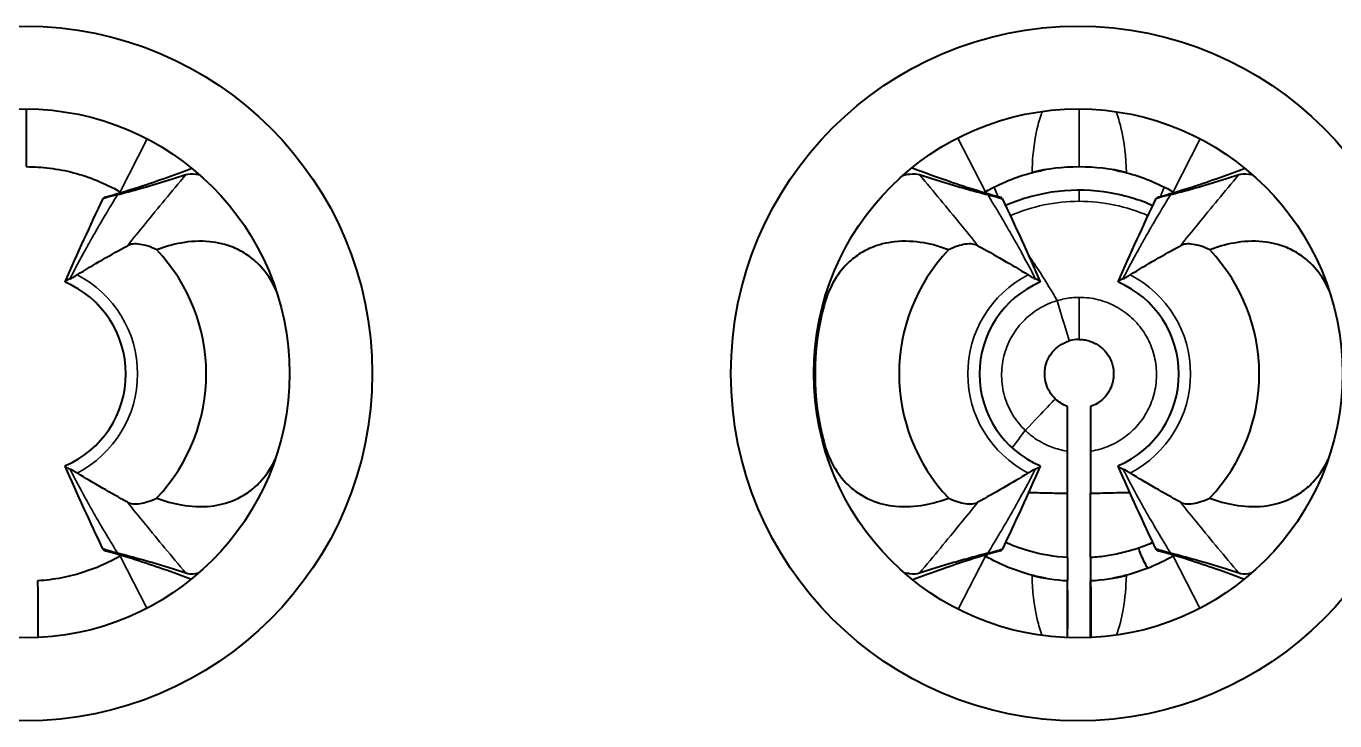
# Model space of a CAD drawing. Header units: millimetres. Extents: x 0 to 1682, y 0 to 1188.
# Drawn here: x 1333.219 to 1336.065, y 450.74 to 452.25 of the extents above; entities that cross this region are included whole.
import ezdxf

# ---------------------------------------------------------------- set-up
doc = ezdxf.new("R2010")
doc.units = ezdxf.units.MM
doc.header["$LTSCALE"] = 2
doc.layers.add('가시적인 것(ISO)', color=3, linetype='Continuous', lineweight=40)
doc.layers.add('가시적인 좁은 것(ISO)', color=3, linetype='Continuous', lineweight=35)

msp = doc.modelspace()

# ---------------------------------------------------------------- linework, layer by layer
at = {"layer": '가시적인 것(ISO)'}
for p, q in [((1333.219, 452.07), (1333.219, 451.9447)), ((1335.484, 451.0949), (1335.484, 451.2348)), ((1335.534, 451.0949), (1335.534, 451.2349)), ((1335.484, 451.0949), (1335.484, 451.0448)), ((1335.484, 450.9205), (1335.484, 451.0448)), ((1335.534, 450.9207), (1335.534, 451.0448))]:
    msp.add_line(p, q, dxfattribs=at)
for centre, radius in [((1333.2167, 451.4951), 0.755), ((1335.5067, 451.4951), 0.755), ((1333.2167, 451.4951), 0.575), ((1335.5067, 451.4951), 0.575)]:
    msp.add_circle(centre, radius, dxfattribs=at)
for centre, radius, start, end in [((1335.509, 451.4941), 0.45, 90, 103.1782), ((1335.509, 451.4941), 0.45, 76.8218, 90), ((1333.219, 451.4941), 0.3916, 316.4807, 43.5197), ((1335.509, 451.4941), 0.3916, 136.4808, 223.5197), ((1335.509, 451.4941), 0.3916, 316.4807, 43.5197), ((1333.219, 451.4941), 0.2168, 293.2154, 66.7839), ((1335.509, 451.4941), 0.2168, 113.2155, 246.7835), ((1335.509, 451.4941), 0.2168, 293.2154, 66.7839), ((1335.509, 451.4941), 0.5744, 164.9931, 195.0072), ((1335.509, 451.4941), 0.45, 256.8218, 266.8153), ((1335.509, 451.4941), 0.45, 273.1847, 283.1782)]:
    msp.add_arc(centre, radius, start, end, dxfattribs=at)
for centre, major_axis, ratio, start_param, end_param in [((1333.8641, 451.5469), (-0.4849, 0.3125), 0.282237, 6.024108, 6.03711), ((1334.8859, 451.5634), (-0.463, -0.2959), 0.288482, 3.394769, 3.408062), ((1336.1541, 451.5469), (-0.4849, 0.3125), 0.282242, 6.024103, 6.037105), ((1333.8627, 451.6594), (-0.4763, 0.2155), 0.09072, 6.171688, 6.225172), ((1334.8653, 451.6593), (-0.4764, -0.2156), 0.090673, 3.19962, 3.25302), ((1336.1527, 451.6594), (-0.4763, 0.2155), 0.09072, 6.171688, 6.225172), ((1335.5091, 451.4922), (0.0022, -0.0768), 0.987445, 3.113519, 3.4016), ((1333.8628, 451.329), (-0.4764, -0.2156), 0.090678, 0.058025, 0.111435), ((1333.8392, 451.4226), (-0.46, -0.2936), 0.289373, 0.254198, 0.26754), ((1334.8641, 451.4412), (-0.4848, 0.3124), 0.282263, 2.882486, 2.895487), ((1334.8654, 451.3289), (-0.4763, 0.2155), 0.090718, 3.030103, 3.083581), ((1336.1528, 451.329), (-0.4764, -0.2156), 0.090678, 0.058025, 0.111435), ((1336.1292, 451.4226), (-0.46, -0.2936), 0.289368, 0.254192, 0.267534)]:
    msp.add_ellipse(centre, major_axis=major_axis, ratio=ratio, start_param=start_param, end_param=end_param, dxfattribs=at)
for points, knots in [([(1333.219, 451.9447), (1333.2362, 451.9447), (1333.2535, 451.9436), (1333.2707, 451.9414), (1333.2879, 451.9392), (1333.3051, 451.9359), (1333.3222, 451.9315), (1333.3393, 451.927), (1333.3563, 451.9214), (1333.3732, 451.9145), (1333.39, 451.9076), (1333.4068, 451.8995), (1333.4231, 451.8901)], [0, 0, 0, 0, 0.25, 0.25, 0.25, 0.5, 0.5, 0.5, 0.75, 0.75, 0.75, 1, 1, 1, 1]), ([(1333.5802, 451.9406), (1333.5594, 451.9328), (1333.538, 451.925), (1333.497, 451.9107), (1333.4765, 451.9038), (1333.4367, 451.891), (1333.4151, 451.8845), (1333.3915, 451.8783)], [0.0660033, 0.0660033, 0.0660033, 0.0660033, 0.135923, 0.135923, 0.2001231, 0.2001231, 0.2605456, 0.2605456, 0.2605456, 0.2605456]), ([(1335.3366, 451.8783), (1335.3129, 451.8845), (1335.2913, 451.891), (1335.2515, 451.9038), (1335.2311, 451.9107), (1335.189, 451.9254), (1335.1665, 451.9336), (1335.1447, 451.9418)], [0.000001, 0.000001, 0.000001, 0.000001, 0.0588699, 0.0588699, 0.1213777, 0.1213777, 0.192838, 0.192838, 0.192838, 0.192838]), ([(1335.8702, 451.9406), (1335.8494, 451.9328), (1335.828, 451.925), (1335.787, 451.9107), (1335.7665, 451.9038), (1335.7267, 451.891), (1335.7051, 451.8845), (1335.6815, 451.8783)], [0.0660033, 0.0660033, 0.0660033, 0.0660033, 0.135923, 0.135923, 0.2001231, 0.2001231, 0.2605456, 0.2605456, 0.2605456, 0.2605456]), ([(1333.418, 451.884), (1333.4309, 451.8872), (1333.4436, 451.8906), (1333.4679, 451.8973), (1333.4802, 451.9008), (1333.5176, 451.9118), (1333.5427, 451.9196), (1333.5663, 451.9273)], [0.000001, 0.000001, 0.000001, 0.000001, 0.01087287, 0.01087287, 0.02267328, 0.02267328, 0.04807128, 0.04807128, 0.04807128, 0.04807128]), ([(1333.5663, 451.9273), (1333.5721, 451.9291), (1333.5793, 451.9296), (1333.5904, 451.9283), (1333.5931, 451.9279), (1333.596, 451.9273)], [-0.048121605, -0.048121605, -0.048121605, -0.048121605, -0.04200366, -0.04200366, -0.040148084, -0.040148084, -0.040148084, -0.040148084]), ([(1335.1258, 451.9258), (1335.131, 451.9272), (1335.1359, 451.9281), (1335.1489, 451.9296), (1335.1561, 451.9291), (1335.1618, 451.9273)], [-0.009302568, -0.009302568, -0.009302568, -0.009302568, -0.006071666, -0.006071666, -0.000001, -0.000001, -0.000001, -0.000001]), ([(1335.1618, 451.9273), (1335.1853, 451.9197), (1335.2104, 451.9118), (1335.2477, 451.9008), (1335.2601, 451.8973), (1335.2844, 451.8906), (1335.2972, 451.8872), (1335.3101, 451.884)], [0.000001, 0.000001, 0.000001, 0.000001, 0.02510025, 0.02510025, 0.03680794, 0.03680794, 0.04760817, 0.04760817, 0.04760817, 0.04760817]), ([(1335.305, 451.8901), (1335.3213, 451.8995), (1335.3381, 451.9076), (1335.3549, 451.9145), (1335.3718, 451.9214), (1335.3888, 451.927), (1335.4059, 451.9315), (1335.416, 451.9341), (1335.4261, 451.9363), (1335.4362, 451.9382)], [0, 0, 0, 0, 0.25, 0.25, 0.25, 0.5, 0.5, 0.5, 0.6474893, 0.6474893, 0.6474893, 0.6474893]), ([(1335.5819, 451.9382), (1335.592, 451.9363), (1335.6021, 451.9341), (1335.6122, 451.9315), (1335.6293, 451.927), (1335.6463, 451.9214), (1335.6632, 451.9145), (1335.68, 451.9076), (1335.6968, 451.8995), (1335.7131, 451.8901)], [0.3524805, 0.3524805, 0.3524805, 0.3524805, 0.5, 0.5, 0.5, 0.75, 0.75, 0.75, 1, 1, 1, 1]), ([(1335.708, 451.884), (1335.7209, 451.8872), (1335.7336, 451.8906), (1335.7579, 451.8973), (1335.7702, 451.9008), (1335.8076, 451.9118), (1335.8327, 451.9196), (1335.8563, 451.9273)], [0.000001, 0.000001, 0.000001, 0.000001, 0.01087287, 0.01087287, 0.02267328, 0.02267328, 0.04807128, 0.04807128, 0.04807128, 0.04807128]), ([(1335.8563, 451.9273), (1335.8621, 451.9291), (1335.8693, 451.9296), (1335.8804, 451.9283), (1335.8831, 451.9279), (1335.886, 451.9273)], [-0.048121605, -0.048121605, -0.048121605, -0.048121605, -0.04200366, -0.04200366, -0.040148084, -0.040148084, -0.040148084, -0.040148084]), ([(1333.4153, 451.8833), (1333.3949, 451.8777), (1333.3855, 451.8744), (1333.3872, 451.8762), (1333.3876, 451.8765), (1333.3883, 451.877)], [-0.02032758, -0.02032758, -0.02032758, -0.02032758, -0.00261133, -0.00261133, -0.000001, -0.000001, -0.000001, -0.000001]), ([(1335.3128, 451.8833), (1335.3332, 451.8777), (1335.3426, 451.8743), (1335.3409, 451.8762), (1335.3405, 451.8765), (1335.3398, 451.877)], [0.000001, 0.000001, 0.000001, 0.000001, 0.01769583, 0.01769583, 0.02027831, 0.02027831, 0.02027831, 0.02027831]), ([(1335.3486, 451.8605), (1335.3783, 451.8735), (1335.4116, 451.8839), (1335.4865, 451.8953), (1335.5247, 451.8956), (1335.6065, 451.8846), (1335.6427, 451.8723), (1335.6695, 451.8605)], [0.00074803, 0.00074803, 0.00074803, 0.00074803, 0.01038667, 0.01038667, 0.01998416, 0.01998416, 0.03136891, 0.03136891, 0.03136891, 0.03136891]), ([(1335.7053, 451.8833), (1335.6849, 451.8777), (1335.6755, 451.8744), (1335.6772, 451.8762), (1335.6776, 451.8765), (1335.6783, 451.877)], [-0.02032758, -0.02032758, -0.02032758, -0.02032758, -0.00261133, -0.00261133, -0.000001, -0.000001, -0.000001, -0.000001]), ([(1333.3301, 451.7094), (1333.3478, 451.7207), (1333.3656, 451.731), (1333.403, 451.7527), (1333.4211, 451.763), (1333.4391, 451.7728)], [0.000001, 0.000001, 0.000001, 0.000001, 0.02202225, 0.02202225, 0.04195247, 0.04195247, 0.04195247, 0.04195247]), ([(1333.503, 451.7638), (1333.4898, 451.7704), (1333.4776, 451.7742), (1333.4553, 451.7776), (1333.4457, 451.7765), (1333.4391, 451.7728)], [0.000001, 0.000001, 0.000001, 0.000001, 0.00737627, 0.00737627, 0.01570949, 0.01570949, 0.01570949, 0.01570949]), ([(1333.7633, 451.6737), (1333.7612, 451.6786), (1333.7589, 451.6835), (1333.7484, 451.7038), (1333.7384, 451.718), (1333.7186, 451.7386), (1333.71, 451.746), (1333.6911, 451.7589), (1333.6811, 451.7643), (1333.6537, 451.7757), (1333.6362, 451.7798), (1333.5973, 451.7837), (1333.5759, 451.7824), (1333.5374, 451.7754), (1333.5199, 451.7703), (1333.503, 451.7638)], [0.00327184, 0.00327184, 0.00327184, 0.00327184, 0.00488809, 0.00488809, 0.01015041, 0.01015041, 0.01364946, 0.01364946, 0.01725329, 0.01725329, 0.02305912, 0.02305912, 0.03007931, 0.03007931, 0.03622793, 0.03622793, 0.03622793, 0.03622793]), ([(1335.2251, 451.7638), (1335.208, 451.7704), (1335.1901, 451.7756), (1335.1508, 451.7825), (1335.1291, 451.7837), (1335.0901, 451.7794), (1335.073, 451.7752), (1335.0461, 451.7638), (1335.0361, 451.7584), (1335.0173, 451.7453), (1335.0086, 451.7379), (1334.9886, 451.7166), (1334.9786, 451.702), (1334.9636, 451.6722), (1334.9582, 451.6577), (1334.9542, 451.6428)], [0.000001, 0.000001, 0.000001, 0.000001, 0.00626223, 0.00626223, 0.01343841, 0.01343841, 0.01913464, 0.01913464, 0.02272973, 0.02272973, 0.02626393, 0.02626393, 0.03167014, 0.03167014, 0.03630667, 0.03630667, 0.03630667, 0.03630667]), ([(1335.289, 451.7728), (1335.2824, 451.7764), (1335.2729, 451.7776), (1335.2506, 451.7743), (1335.2384, 451.7704), (1335.2251, 451.7638)], [0.000001, 0.000001, 0.000001, 0.000001, 0.00832328, 0.00832328, 0.01574209, 0.01574209, 0.01574209, 0.01574209]), ([(1335.289, 451.7728), (1335.3069, 451.763), (1335.325, 451.7527), (1335.3626, 451.7309), (1335.3802, 451.7208), (1335.398, 451.7094)], [0.000001, 0.000001, 0.000001, 0.000001, 0.02267265, 0.02267265, 0.04797339, 0.04797339, 0.04797339, 0.04797339]), ([(1335.6201, 451.7094), (1335.6378, 451.7207), (1335.6556, 451.731), (1335.693, 451.7527), (1335.7111, 451.763), (1335.7291, 451.7728)], [0.000001, 0.000001, 0.000001, 0.000001, 0.02202225, 0.02202225, 0.04195247, 0.04195247, 0.04195247, 0.04195247]), ([(1335.793, 451.7638), (1335.7798, 451.7704), (1335.7676, 451.7742), (1335.7453, 451.7776), (1335.7357, 451.7765), (1335.7291, 451.7728)], [0.000001, 0.000001, 0.000001, 0.000001, 0.00737627, 0.00737627, 0.01570949, 0.01570949, 0.01570949, 0.01570949]), ([(1336.0533, 451.6737), (1336.0512, 451.6786), (1336.0489, 451.6835), (1336.0384, 451.7038), (1336.0284, 451.718), (1336.0086, 451.7386), (1336, 451.746), (1335.9811, 451.7589), (1335.9711, 451.7643), (1335.9437, 451.7757), (1335.9262, 451.7798), (1335.8873, 451.7837), (1335.8659, 451.7824), (1335.8274, 451.7754), (1335.8099, 451.7703), (1335.793, 451.7638)], [0.00327184, 0.00327184, 0.00327184, 0.00327184, 0.00488809, 0.00488809, 0.01015041, 0.01015041, 0.01364946, 0.01364946, 0.01725329, 0.01725329, 0.02305912, 0.02305912, 0.03007931, 0.03007931, 0.03622793, 0.03622793, 0.03622793, 0.03622793]), ([(1333.3141, 451.7007), (1333.3099, 451.699), (1333.307, 451.6975), (1333.3054, 451.6962), (1333.3037, 451.695), (1333.3033, 451.6941), (1333.3042, 451.6935)], [0, 0, 0, 0, 0.5, 0.5, 0.5, 1, 1, 1, 1]), ([(1333.3141, 451.7007), (1333.3165, 451.7017), (1333.3191, 451.703), (1333.3244, 451.7059), (1333.3272, 451.7075), (1333.3301, 451.7094)], [-0.007254423, -0.007254423, -0.007254423, -0.007254423, -0.003622775, -0.003622775, -0.000001, -0.000001, -0.000001, -0.000001]), ([(1335.398, 451.7094), (1335.4009, 451.7075), (1335.4037, 451.7059), (1335.409, 451.703), (1335.4116, 451.7017), (1335.414, 451.7007)], [-0.007255096, -0.007255096, -0.007255096, -0.007255096, -0.003632959, -0.003632959, -0.000001, -0.000001, -0.000001, -0.000001]), ([(1335.4239, 451.6935), (1335.4248, 451.6941), (1335.4244, 451.695), (1335.4227, 451.6962), (1335.4211, 451.6975), (1335.4182, 451.699), (1335.414, 451.7007)], [0, 0, 0, 0, 0.5, 0.5, 0.5, 1, 1, 1, 1]), ([(1335.6041, 451.7007), (1335.5999, 451.699), (1335.597, 451.6975), (1335.5954, 451.6962), (1335.5937, 451.695), (1335.5933, 451.6941), (1335.5942, 451.6935)], [0, 0, 0, 0, 0.5, 0.5, 0.5, 1, 1, 1, 1]), ([(1335.6041, 451.7007), (1335.6065, 451.7017), (1335.6091, 451.703), (1335.6144, 451.7059), (1335.6172, 451.7075), (1335.6201, 451.7094)], [-0.007254423, -0.007254423, -0.007254423, -0.007254423, -0.003622775, -0.003622775, -0.000001, -0.000001, -0.000001, -0.000001]), ([(1335.4571, 451.44), (1335.4524, 451.4445), (1335.4483, 451.4496), (1335.445, 451.4552), (1335.4416, 451.4607), (1335.4389, 451.4668), (1335.4371, 451.473), (1335.4352, 451.4793), (1335.4342, 451.4857), (1335.4341, 451.4922), (1335.4339, 451.4987), (1335.4346, 451.5052), (1335.4361, 451.5116), (1335.4376, 451.5179), (1335.44, 451.524), (1335.443, 451.5297), (1335.4461, 451.5354), (1335.45, 451.5408), (1335.4544, 451.5455), (1335.4589, 451.5503), (1335.4641, 451.5545), (1335.4696, 451.5579), (1335.4752, 451.5614), (1335.4812, 451.5641), (1335.4875, 451.5659)], [0, 0, 0, 0, 0.125, 0.125, 0.125, 0.25, 0.25, 0.25, 0.375, 0.375, 0.375, 0.5, 0.5, 0.5, 0.625, 0.625, 0.625, 0.75, 0.75, 0.75, 0.875, 0.875, 0.875, 0.9999979, 0.9999979, 0.9999979, 0.9999979]), ([(1335.509, 451.5691), (1335.5135, 451.5691), (1335.518, 451.5687), (1335.5224, 451.5679), (1335.5243, 451.5676), (1335.5261, 451.5672), (1335.5279, 451.5667), (1335.5318, 451.5657), (1335.5356, 451.5644), (1335.5392, 451.5628), (1335.5414, 451.5618), (1335.5436, 451.5607), (1335.5457, 451.5596), (1335.5487, 451.5579), (1335.5516, 451.556), (1335.5543, 451.5539), (1335.5567, 451.5521), (1335.5589, 451.5502), (1335.561, 451.5482), (1335.5631, 451.5462), (1335.5651, 451.544), (1335.567, 451.5417), (1335.5692, 451.5391), (1335.5712, 451.5363), (1335.573, 451.5333), (1335.5742, 451.5313), (1335.5754, 451.5292), (1335.5764, 451.527), (1335.5782, 451.5234), (1335.5797, 451.5197), (1335.5808, 451.5159), (1335.5814, 451.5141), (1335.5818, 451.5123), (1335.5823, 451.5104), (1335.5832, 451.506), (1335.5838, 451.5016), (1335.584, 451.4971), (1335.584, 451.4958), (1335.5841, 451.4944), (1335.584, 451.4931), (1335.584, 451.4881), (1335.5834, 451.4831), (1335.5823, 451.4782), (1335.5822, 451.4774), (1335.582, 451.4766), (1335.5818, 451.4758), (1335.5804, 451.4705), (1335.5785, 451.4653), (1335.576, 451.4603), (1335.5731, 451.4547), (1335.5696, 451.4493), (1335.5654, 451.4446), (1335.5616, 451.4403), (1335.5574, 451.4365), (1335.5529, 451.4332), (1335.5523, 451.4328), (1335.5517, 451.4324), (1335.5511, 451.432), (1335.5468, 451.4291), (1335.5423, 451.4267), (1335.5376, 451.4248), (1335.5364, 451.4243), (1335.5352, 451.4238), (1335.534, 451.4234)], [0, 0, 0, 0, 0.064029, 0.064029, 0.064029, 0.090909, 0.090909, 0.090909, 0.147575, 0.147575, 0.147575, 0.181818, 0.181818, 0.181818, 0.230906, 0.230906, 0.230906, 0.272727, 0.272727, 0.272727, 0.31446, 0.31446, 0.31446, 0.363636, 0.363636, 0.363636, 0.397788, 0.397788, 0.397788, 0.454545, 0.454545, 0.454545, 0.481311, 0.481311, 0.481311, 0.545455, 0.545455, 0.545455, 0.564756, 0.564756, 0.564756, 0.636364, 0.636364, 0.636364, 0.648191, 0.648191, 0.648191, 0.727273, 0.727273, 0.727273, 0.818182, 0.818182, 0.818182, 0.898575, 0.898575, 0.898575, 0.909091, 0.909091, 0.909091, 0.981969, 0.981969, 0.981969, 1, 1, 1, 1]), ([(1335.484, 451.4234), (1335.4789, 451.4252), (1335.4692, 451.4299), (1335.4609, 451.4364), (1335.4571, 451.44)], [0.0000005, 0.0000005, 0.0000005, 0.0000005, 0.5, 0.999989, 0.999989, 0.999989, 0.999989]), ([(1335.484, 451.3262), (1335.484, 451.3571), (1335.484, 451.3815), (1335.484, 451.4146), (1335.484, 451.4234), (1335.484, 451.4234)], [-0.0283629, -0.0283629, -0.0283629, -0.0283629, -0.01405808, -0.01405808, -0.000001, -0.000001, -0.000001, -0.000001]), ([(1335.534, 451.4234), (1335.534, 451.4234), (1335.534, 451.4146), (1335.534, 451.3816), (1335.534, 451.3572), (1335.534, 451.3263)], [-0.0282305, -0.0282305, -0.0282305, -0.0282305, -0.01423903, -0.01423903, -0.0000015, -0.0000015, -0.0000015, -0.0000015]), ([(1334.9542, 451.3454), (1334.9585, 451.3295), (1334.9643, 451.3141), (1334.9799, 451.2842), (1334.9898, 451.2701), (1335.0096, 451.2495), (1335.0183, 451.2421), (1335.0371, 451.2292), (1335.0472, 451.2238), (1335.0746, 451.2125), (1335.0922, 451.2084), (1335.1311, 451.2046), (1335.1524, 451.2059), (1335.1908, 451.2129), (1335.2083, 451.218), (1335.2251, 451.2244)], [0.000001, 0.000001, 0.000001, 0.000001, 0.00492376, 0.00492376, 0.01016888, 0.01016888, 0.01366516, 0.01366516, 0.01727295, 0.01727295, 0.02310028, 0.02310028, 0.0300965, 0.0300965, 0.03622826, 0.03622826, 0.03622826, 0.03622826]), ([(1333.3042, 451.2947), (1333.3033, 451.2941), (1333.3037, 451.2932), (1333.3054, 451.292), (1333.307, 451.2907), (1333.3099, 451.2892), (1333.3141, 451.2875)], [0, 0, 0, 0, 0.5, 0.5, 0.5, 1, 1, 1, 1]), ([(1333.3301, 451.2788), (1333.3272, 451.2807), (1333.3244, 451.2823), (1333.3191, 451.2852), (1333.3165, 451.2865), (1333.3141, 451.2875)], [-0.007255314, -0.007255314, -0.007255314, -0.007255314, -0.003633065, -0.003633065, -0.000001, -0.000001, -0.000001, -0.000001]), ([(1333.503, 451.2244), (1333.5201, 451.2178), (1333.538, 451.2127), (1333.5773, 451.2057), (1333.599, 451.2045), (1333.638, 451.2088), (1333.6551, 451.213), (1333.682, 451.2244), (1333.692, 451.2299), (1333.7108, 451.2429), (1333.7194, 451.2504), (1333.7395, 451.2716), (1333.7495, 451.2862), (1333.7587, 451.3044), (1333.7597, 451.3065), (1333.7607, 451.3087)], [0.000001, 0.000001, 0.000001, 0.000001, 0.00626235, 0.00626235, 0.0134386, 0.0134386, 0.01913477, 0.01913477, 0.02272976, 0.02272976, 0.0262638, 0.0262638, 0.03166957, 0.03166957, 0.03238711, 0.03238711, 0.03238711, 0.03238711]), ([(1335.414, 451.2875), (1335.4116, 451.2865), (1335.409, 451.2852), (1335.4037, 451.2823), (1335.4009, 451.2807), (1335.398, 451.2788)], [-0.007253637, -0.007253637, -0.007253637, -0.007253637, -0.003622384, -0.003622384, -0.000001, -0.000001, -0.000001, -0.000001]), ([(1335.414, 451.2875), (1335.4182, 451.2892), (1335.4211, 451.2907), (1335.4227, 451.292), (1335.4244, 451.2932), (1335.4248, 451.2941), (1335.4239, 451.2947)], [0, 0, 0, 0, 0.5, 0.5, 0.5, 1, 1, 1, 1]), ([(1335.5942, 451.2947), (1335.5933, 451.2941), (1335.5937, 451.2932), (1335.5954, 451.292), (1335.597, 451.2907), (1335.5999, 451.2892), (1335.6041, 451.2875)], [0, 0, 0, 0, 0.5, 0.5, 0.5, 1, 1, 1, 1]), ([(1335.6201, 451.2788), (1335.6172, 451.2807), (1335.6144, 451.2823), (1335.6091, 451.2852), (1335.6065, 451.2865), (1335.6041, 451.2875)], [-0.007255314, -0.007255314, -0.007255314, -0.007255314, -0.003633065, -0.003633065, -0.000001, -0.000001, -0.000001, -0.000001]), ([(1335.793, 451.2244), (1335.8101, 451.2178), (1335.828, 451.2127), (1335.8673, 451.2057), (1335.889, 451.2045), (1335.928, 451.2088), (1335.9451, 451.213), (1335.972, 451.2244), (1335.982, 451.2299), (1336.0008, 451.2429), (1336.0094, 451.2504), (1336.0295, 451.2716), (1336.0395, 451.2862), (1336.0487, 451.3044), (1336.0497, 451.3065), (1336.0507, 451.3087)], [0.000001, 0.000001, 0.000001, 0.000001, 0.00626235, 0.00626235, 0.0134386, 0.0134386, 0.01913477, 0.01913477, 0.02272976, 0.02272976, 0.0262638, 0.0262638, 0.03166957, 0.03166957, 0.03238711, 0.03238711, 0.03238711, 0.03238711]), ([(1333.4391, 451.2154), (1333.4212, 451.2252), (1333.4031, 451.2355), (1333.3655, 451.2573), (1333.3479, 451.2675), (1333.3301, 451.2788)], [0.000001, 0.000001, 0.000001, 0.000001, 0.02266577, 0.02266577, 0.04797204, 0.04797204, 0.04797204, 0.04797204]), ([(1335.398, 451.2788), (1335.3803, 451.2675), (1335.3625, 451.2573), (1335.3251, 451.2355), (1335.307, 451.2252), (1335.289, 451.2154)], [0.000001, 0.000001, 0.000001, 0.000001, 0.02202179, 0.02202179, 0.04195434, 0.04195434, 0.04195434, 0.04195434]), ([(1335.7291, 451.2154), (1335.7112, 451.2252), (1335.6931, 451.2355), (1335.6555, 451.2573), (1335.6379, 451.2675), (1335.6201, 451.2788)], [0.000001, 0.000001, 0.000001, 0.000001, 0.02266577, 0.02266577, 0.04797204, 0.04797204, 0.04797204, 0.04797204]), ([(1335.3987, 451.2361), (1335.4116, 451.2363), (1335.425, 451.236), (1335.4536, 451.2353), (1335.4687, 451.2349), (1335.484, 451.2348)], [0.017214595, 0.017214595, 0.017214595, 0.017214595, 0.021507398, 0.021507398, 0.026103666, 0.026103666, 0.026103666, 0.026103666]), ([(1335.534, 451.2349), (1335.5428, 451.235), (1335.5515, 451.2352), (1335.5707, 451.2356), (1335.5811, 451.2359), (1335.6008, 451.2363), (1335.6102, 451.2364), (1335.6193, 451.2364)], [0.000001, 0.000001, 0.000001, 0.000001, 0.002645454, 0.002645454, 0.005867942, 0.005867942, 0.008896239, 0.008896239, 0.008896239, 0.008896239]), ([(1333.4391, 451.2154), (1333.4457, 451.2118), (1333.4552, 451.2106), (1333.4775, 451.214), (1333.4897, 451.2178), (1333.503, 451.2244)], [0.000001, 0.000001, 0.000001, 0.000001, 0.00832329, 0.00832329, 0.01574211, 0.01574211, 0.01574211, 0.01574211]), ([(1335.2251, 451.2244), (1335.2383, 451.2179), (1335.2505, 451.214), (1335.2728, 451.2106), (1335.2824, 451.2118), (1335.289, 451.2154)], [0.000001, 0.000001, 0.000001, 0.000001, 0.00737626, 0.00737626, 0.01570945, 0.01570945, 0.01570945, 0.01570945]), ([(1335.7291, 451.2154), (1335.7357, 451.2118), (1335.7452, 451.2106), (1335.7675, 451.214), (1335.7797, 451.2178), (1335.793, 451.2244)], [0.000001, 0.000001, 0.000001, 0.000001, 0.00832329, 0.00832329, 0.01574211, 0.01574211, 0.01574211, 0.01574211]), ([(1335.484, 451.0949), (1335.4553, 451.0967), (1335.4268, 451.1016), (1335.3794, 451.1151), (1335.3625, 451.1216), (1335.3486, 451.1277)], [0.000001, 0.000001, 0.000001, 0.000001, 0.00863494, 0.00863494, 0.01473932, 0.01473932, 0.01473932, 0.01473932]), ([(1335.6384, 451.1156), (1335.6272, 451.1118), (1335.6043, 451.1051), (1335.5694, 451.0982), (1335.5459, 451.0956), (1335.534, 451.0949)], [0.0000018, 0.0000018, 0.0000018, 0.0000018, 0.3333334, 0.6666667, 1, 1, 1, 1]), ([(1335.658, 451.0716), (1335.655, 451.0771), (1335.6492, 451.0883), (1335.6425, 451.1031), (1335.6395, 451.1117), (1335.6384, 451.1156)], [0.0448363, 0.0448363, 0.0448363, 0.0448363, 0.3333333, 0.6666667, 0.9998988, 0.9998988, 0.9998988, 0.9998988]), ([(1333.4231, 451.0981), (1333.4068, 451.0887), (1333.39, 451.0806), (1333.3732, 451.0737), (1333.3563, 451.0668), (1333.3392, 451.0612), (1333.3222, 451.0567), (1333.3051, 451.0523), (1333.288, 451.049), (1333.2707, 451.0468), (1333.2618, 451.0456), (1333.2529, 451.0448), (1333.244, 451.0443)], [0, 0, 0, 0, 0.2844503, 0.2844503, 0.2844503, 0.5689005, 0.5689005, 0.5689005, 0.8533508, 0.8533508, 0.8533508, 0.9999997, 0.9999997, 0.9999997, 0.9999997]), ([(1333.4153, 451.1049), (1333.3949, 451.1106), (1333.3855, 451.1139), (1333.3872, 451.112), (1333.3876, 451.1117), (1333.3883, 451.1112)], [0.000001, 0.000001, 0.000001, 0.000001, 0.01769584, 0.01769584, 0.02027831, 0.02027831, 0.02027831, 0.02027831]), ([(1333.3915, 451.1099), (1333.4152, 451.1037), (1333.4368, 451.0972), (1333.4766, 451.0844), (1333.497, 451.0775), (1333.5374, 451.0634), (1333.5583, 451.0558), (1333.5786, 451.0482)], [0.000001, 0.000001, 0.000001, 0.000001, 0.0588726, 0.0588726, 0.1213808, 0.1213808, 0.1876601, 0.1876601, 0.1876601, 0.1876601]), ([(1333.5663, 451.061), (1333.5428, 451.0686), (1333.5177, 451.0764), (1333.4804, 451.0874), (1333.468, 451.0909), (1333.4437, 451.0976), (1333.4309, 451.101), (1333.418, 451.1042)], [0.000001, 0.000001, 0.000001, 0.000001, 0.02510087, 0.02510087, 0.0368086, 0.0368086, 0.04760889, 0.04760889, 0.04760889, 0.04760889]), ([(1335.1463, 451.047), (1335.1677, 451.055), (1335.1897, 451.063), (1335.2312, 451.0776), (1335.2516, 451.0845), (1335.2914, 451.0972), (1335.313, 451.1037), (1335.3366, 451.1099)], [0.06425, 0.06425, 0.06425, 0.06425, 0.1360095, 0.1360095, 0.2001654, 0.2001654, 0.2604816, 0.2604816, 0.2604816, 0.2604816]), ([(1335.3101, 451.1042), (1335.2972, 451.101), (1335.2845, 451.0976), (1335.2602, 451.0909), (1335.2479, 451.0874), (1335.2105, 451.0764), (1335.1854, 451.0686), (1335.1618, 451.061)], [0.000001, 0.000001, 0.000001, 0.000001, 0.01087239, 0.01087239, 0.02267253, 0.02267253, 0.04807062, 0.04807062, 0.04807062, 0.04807062]), ([(1335.4362, 451.05), (1335.4261, 451.0519), (1335.416, 451.0541), (1335.4059, 451.0567), (1335.3888, 451.0612), (1335.3718, 451.0668), (1335.3549, 451.0737), (1335.3381, 451.0806), (1335.3213, 451.0887), (1335.305, 451.0981)], [0.2633685, 0.2633685, 0.2633685, 0.2633685, 0.43111, 0.43111, 0.43111, 0.715555, 0.715555, 0.715555, 1, 1, 1, 1]), ([(1335.3128, 451.1049), (1335.3332, 451.1106), (1335.3426, 451.1139), (1335.3409, 451.112), (1335.3405, 451.1117), (1335.3398, 451.1112)], [-0.02032757, -0.02032757, -0.02032757, -0.02032757, -0.00261135, -0.00261135, -0.000001, -0.000001, -0.000001, -0.000001]), ([(1335.534, 451.0949), (1335.534, 451.0901), (1335.534, 451.08), (1335.534, 451.0638), (1335.534, 451.0518), (1335.534, 451.0453), (1335.534, 451.0448)], [0, 0, 0, 0, 0.125, 0.25, 0.375, 0.3853845, 0.3853845, 0.3853845, 0.3853845]), ([(1335.7131, 451.0981), (1335.6968, 451.0887), (1335.68, 451.0806), (1335.6632, 451.0737), (1335.6463, 451.0668), (1335.6292, 451.0612), (1335.6122, 451.0567), (1335.6021, 451.0541), (1335.592, 451.0519), (1335.5819, 451.05)], [0, 0, 0, 0, 0.2844503, 0.2844503, 0.2844503, 0.5689005, 0.5689005, 0.5689005, 0.7366104, 0.7366104, 0.7366104, 0.7366104]), ([(1335.7053, 451.1049), (1335.6849, 451.1106), (1335.6755, 451.1139), (1335.6772, 451.112), (1335.6776, 451.1117), (1335.6783, 451.1112)], [0.000001, 0.000001, 0.000001, 0.000001, 0.01769584, 0.01769584, 0.02027831, 0.02027831, 0.02027831, 0.02027831]), ([(1335.6815, 451.1099), (1335.7052, 451.1037), (1335.7268, 451.0972), (1335.7666, 451.0844), (1335.787, 451.0775), (1335.8274, 451.0634), (1335.8483, 451.0558), (1335.8686, 451.0482)], [0.000001, 0.000001, 0.000001, 0.000001, 0.0588726, 0.0588726, 0.1213808, 0.1213808, 0.1876601, 0.1876601, 0.1876601, 0.1876601]), ([(1335.8563, 451.061), (1335.8328, 451.0686), (1335.8077, 451.0764), (1335.7704, 451.0874), (1335.758, 451.0909), (1335.7337, 451.0976), (1335.7209, 451.101), (1335.708, 451.1042)], [0.000001, 0.000001, 0.000001, 0.000001, 0.02510087, 0.02510087, 0.0368086, 0.0368086, 0.04760889, 0.04760889, 0.04760889, 0.04760889]), ([(1333.5932, 451.0604), (1333.5913, 451.0601), (1333.5895, 451.0598), (1333.5792, 451.0586), (1333.572, 451.0591), (1333.5663, 451.061)], [-0.007340497, -0.007340497, -0.007340497, -0.007340497, -0.00607167, -0.00607167, -0.000001, -0.000001, -0.000001, -0.000001]), ([(1335.1618, 451.061), (1335.156, 451.0591), (1335.1488, 451.0586), (1335.1367, 451.06), (1335.1329, 451.0607), (1335.1289, 451.0617)], [-0.04812161, -0.04812161, -0.04812161, -0.04812161, -0.042003663, -0.042003663, -0.03943709, -0.03943709, -0.03943709, -0.03943709]), ([(1335.8832, 451.0604), (1335.8813, 451.0601), (1335.8795, 451.0598), (1335.8692, 451.0586), (1335.862, 451.0591), (1335.8563, 451.061)], [-0.007340497, -0.007340497, -0.007340497, -0.007340497, -0.00607167, -0.00607167, -0.000001, -0.000001, -0.000001, -0.000001]), ([(1333.244, 451.0442), (1333.2441, 451.0226), (1333.244, 450.9816), (1333.2441, 450.9402), (1333.2441, 450.9207)], [0.0000084, 0.0000084, 0.0000084, 0.0000084, 0.3333333, 0.6241763, 0.6241763, 0.6241763, 0.6241763]), ([(1335.484, 450.9205), (1335.484, 450.94), (1335.4841, 450.9816), (1335.484, 451.0226), (1335.484, 451.0442)], [0.374824, 0.374824, 0.374824, 0.374824, 0.6666667, 0.9999916, 0.9999916, 0.9999916, 0.9999916]), ([(1335.534, 451.0442), (1335.5341, 451.0226), (1335.534, 450.9816), (1335.5341, 450.9402), (1335.5341, 450.9207)], [0.0000084, 0.0000084, 0.0000084, 0.0000084, 0.3333333, 0.6241763, 0.6241763, 0.6241763, 0.6241763])]:
    msp.add_open_spline(points, degree=3, knots=knots, dxfattribs=at)
for points in [[(1333.4231, 451.8901), (1333.4243, 451.8894), (1333.4254, 451.8887), (1333.4265, 451.8881)], [(1335.3016, 451.8881), (1335.3027, 451.8887), (1335.3038, 451.8894), (1335.305, 451.8901)], [(1335.7131, 451.8901), (1335.7143, 451.8894), (1335.7154, 451.8887), (1335.7165, 451.8881)], [(1333.3038, 451.6946), (1333.3307, 451.7558), (1333.3583, 451.8162), (1333.3868, 451.8758)], [(1335.3413, 451.8758), (1335.3698, 451.8162), (1335.3974, 451.7558), (1335.4243, 451.6946)], [(1335.5938, 451.6946), (1335.6207, 451.7558), (1335.6483, 451.8162), (1335.6768, 451.8758)], [(1333.3042, 451.6935), (1333.3043, 451.6934), (1333.3044, 451.6934), (1333.3045, 451.6933)], [(1335.4239, 451.6935), (1335.4238, 451.6934), (1335.4237, 451.6934), (1335.4236, 451.6933)], [(1335.5942, 451.6935), (1335.5943, 451.6934), (1335.5944, 451.6934), (1335.5945, 451.6933)], [(1335.484, 451.2348), (1335.484, 451.2504), (1335.484, 451.2813), (1335.484, 451.3114), (1335.484, 451.3262)], [(1335.534, 451.3263), (1335.534, 451.312), (1335.534, 451.2824), (1335.534, 451.251), (1335.534, 451.2349)], [(1333.3868, 451.1124), (1333.3583, 451.172), (1333.3307, 451.2324), (1333.3038, 451.2936)], [(1333.3042, 451.2947), (1333.3043, 451.2948), (1333.3044, 451.2948), (1333.3045, 451.2949)], [(1335.4243, 451.2936), (1335.3974, 451.2324), (1335.3698, 451.172), (1335.3413, 451.1124)], [(1335.4239, 451.2947), (1335.4238, 451.2948), (1335.4237, 451.2948), (1335.4236, 451.2949)], [(1335.6768, 451.1124), (1335.6483, 451.172), (1335.6207, 451.2324), (1335.5938, 451.2936)], [(1335.5942, 451.2947), (1335.5943, 451.2948), (1335.5944, 451.2948), (1335.5945, 451.2949)], [(1335.6695, 451.1277), (1335.6593, 451.1232), (1335.649, 451.1192), (1335.6384, 451.1156)], [(1333.4265, 451.1001), (1333.4254, 451.0995), (1333.4243, 451.0988), (1333.4231, 451.0981)], [(1335.305, 451.0981), (1335.3038, 451.0988), (1335.3027, 451.0995), (1335.3016, 451.1001)], [(1335.7165, 451.1001), (1335.7154, 451.0995), (1335.7143, 451.0988), (1335.7131, 451.0981)], [(1335.4841, 451.0443), (1335.4841, 451.0443), (1335.4841, 451.0443), (1335.484, 451.0443)], [(1335.534, 451.0443), (1335.534, 451.0443), (1335.534, 451.0443), (1335.534, 451.0443)]]:
    msp.add_open_spline(points, degree=3, dxfattribs=at)
at = {"layer": '가시적인 좁은 것(ISO)'}
for p, q in [((1335.509, 452.07), (1335.509, 451.9441)), ((1333.4823, 452.005), (1333.4231, 451.8901)), ((1335.2448, 452.0069), (1335.305, 451.8901)), ((1335.7723, 452.005), (1335.7131, 451.8901)), ((1333.4816, 450.9847), (1333.4231, 451.0981)), ((1335.2456, 450.9828), (1335.305, 451.0981)), ((1335.7716, 450.9847), (1335.7131, 451.0981))]:
    msp.add_line(p, q, dxfattribs=at)
for centre, radius, start, end in [((1333.219, 451.4941), 0.4186, 65.8666, 66.15), ((1335.509, 451.4941), 0.4186, 113.8497, 114.1331), ((1335.509, 451.4941), 0.4186, 65.8666, 66.15), ((1333.219, 451.4941), 0.2423, 297.2867, 62.711), ((1335.509, 451.4941), 0.2423, 117.287, 242.711), ((1335.509, 451.4941), 0.2423, 297.2867, 62.711), ((1333.219, 451.4941), 0.4186, 293.8497, 294.1331), ((1335.509, 451.4941), 0.4186, 245.8667, 246.1501), ((1335.509, 451.4941), 0.4186, 293.8497, 294.1331)]:
    msp.add_arc(centre, radius, start, end, dxfattribs=at)
for centre, major_axis, ratio, start_param, end_param in [((1335.509, 451.7941), (0, 0.1), 0.001338, 6.283011, 7.002952), ((1335.4996, 451.5525), (-0.3413, -0.0551), 0.914069, 4.538757, 4.985097), ((1335.509, 451.9691), (0, -0.4), 0.000275, 0.000004, 0.68975), ((1335.3725, 451.9491), (0.115, -0.3831), 0.000777, 5.593476, 6.283185), ((1335.1802, 451.1513), (0.2769, 0.2886), 0.000377, 5.580244, 6.283185)]:
    msp.add_ellipse(centre, major_axis=major_axis, ratio=ratio, start_param=start_param, end_param=end_param, dxfattribs=at)
for points, knots in [([(1335.429, 452.0648), (1335.4283, 452.0631), (1335.4277, 452.0614), (1335.4152, 452.0261), (1335.4077, 451.9832), (1335.4065, 451.9323)], [0.01191079, 0.01191079, 0.01191079, 0.01191079, 0.01243925, 0.01243925, 0.02310643, 0.02310643, 0.02310643, 0.02310643]), ([(1335.6116, 451.9323), (1335.6108, 451.9647), (1335.6074, 451.9981), (1335.5968, 452.042), (1335.5933, 452.0535), (1335.5894, 452.0641)], [0.00006412, 0.00006412, 0.00006412, 0.00006412, 0.00979129, 0.00979129, 0.01367376, 0.01367376, 0.01367376, 0.01367376]), ([(1333.4391, 451.7728), (1333.4516, 451.7884), (1333.4647, 451.8045), (1333.4782, 451.8211), (1333.4918, 451.8377), (1333.506, 451.8548), (1333.5207, 451.8725), (1333.5353, 451.8902), (1333.5506, 451.9085), (1333.5663, 451.9273)], [0, 0, 0, 0, 0.333333, 0.333333, 0.333333, 0.666667, 0.666667, 0.666667, 1, 1, 1, 1]), ([(1335.7291, 451.7728), (1335.7416, 451.7884), (1335.7547, 451.8045), (1335.7682, 451.8211), (1335.7818, 451.8377), (1335.796, 451.8548), (1335.8107, 451.8725), (1335.8253, 451.8902), (1335.8406, 451.9085), (1335.8563, 451.9273)], [0, 0, 0, 0, 0.333333, 0.333333, 0.333333, 0.666667, 0.666667, 0.666667, 1, 1, 1, 1]), ([(1333.3141, 451.7007), (1333.3252, 451.7223), (1333.3365, 451.7435), (1333.3479, 451.7642), (1333.3525, 451.7725), (1333.3571, 451.7807), (1333.3617, 451.7888), (1333.3686, 451.8011), (1333.3756, 451.8132), (1333.3826, 451.8252), (1333.3935, 451.8438), (1333.4045, 451.8621), (1333.4156, 451.8801), (1333.4164, 451.8814), (1333.4172, 451.8827), (1333.418, 451.884)], [0, 0, 0, 0, 0.3333333, 0.3333333, 0.3333333, 0.4660323, 0.4660323, 0.4660323, 0.6666667, 0.6666667, 0.6666667, 0.9774522, 0.9774522, 0.9774522, 1, 1, 1, 1]), ([(1335.414, 451.7007), (1335.4031, 451.722), (1335.3919, 451.7429), (1335.3805, 451.7636), (1335.3776, 451.7688), (1335.3747, 451.774), (1335.3718, 451.7792), (1335.3633, 451.7945), (1335.3546, 451.8096), (1335.3458, 451.8246), (1335.3361, 451.8412), (1335.3263, 451.8576), (1335.3164, 451.8738), (1335.3143, 451.8772), (1335.3122, 451.8806), (1335.3101, 451.884)], [0, 0, 0, 0, 0.333333, 0.333333, 0.333333, 0.417641, 0.417641, 0.417641, 0.666667, 0.666667, 0.666667, 0.942116, 0.942116, 0.942116, 1, 1, 1, 1]), ([(1335.3243, 451.9005), (1335.3264, 451.8953), (1335.3294, 451.888), (1335.3321, 451.8814), (1335.333, 451.8793)], [0.0671369, 0.0671369, 0.0671369, 0.0671369, 0.3333333, 0.4661765, 0.4661765, 0.4661765, 0.4661765]), ([(1335.6041, 451.7007), (1335.6152, 451.7223), (1335.6265, 451.7435), (1335.6379, 451.7642), (1335.6425, 451.7725), (1335.6471, 451.7807), (1335.6517, 451.7888), (1335.6586, 451.8011), (1335.6656, 451.8132), (1335.6726, 451.8252), (1335.6835, 451.8438), (1335.6945, 451.8621), (1335.7056, 451.8801), (1335.7064, 451.8814), (1335.7072, 451.8827), (1335.708, 451.884)], [0, 0, 0, 0, 0.3333333, 0.3333333, 0.3333333, 0.4660323, 0.4660323, 0.4660323, 0.6666667, 0.6666667, 0.6666667, 0.9774522, 0.9774522, 0.9774522, 1, 1, 1, 1]), ([(1335.6939, 451.9005), (1335.6919, 451.8952), (1335.6891, 451.888), (1335.6866, 451.8815), (1335.6858, 451.8794)], [0.0671277, 0.0671277, 0.0671277, 0.0671277, 0.3333333, 0.4578373, 0.4578373, 0.4578373, 0.4578373]), ([(1335.6589, 451.8381), (1335.6356, 451.8483), (1335.5863, 451.864), (1335.5349, 451.8693), (1335.509, 451.8693)], [0.8347571, 0.8347571, 0.8347571, 0.8347571, 0.9166667, 0.9999938, 0.9999938, 0.9999938, 0.9999938]), ([(1335.3985, 451.7525), (1335.4075, 451.7397), (1335.4162, 451.7268), (1335.4246, 451.7137), (1335.4374, 451.6939), (1335.4495, 451.6738), (1335.461, 451.6535)], [0.447521, 0.447521, 0.447521, 0.447521, 0.6666667, 0.6666667, 0.6666667, 0.9999999, 0.9999999, 0.9999999, 0.9999999]), ([(1335.5091, 451.6606), (1335.523, 451.6606), (1335.5509, 451.6572), (1335.59, 451.6418), (1335.6244, 451.6174), (1335.6515, 451.5852), (1335.6702, 451.5471), (1335.6784, 451.5058), (1335.6766, 451.4637), (1335.6641, 451.4235), (1335.6423, 451.3872), (1335.6119, 451.3575), (1335.5752, 451.3361), (1335.5479, 451.3284), (1335.534, 451.3263)], [0.0000405, 0.0000405, 0.0000405, 0.0000405, 0.0833333, 0.1666667, 0.25, 0.3333333, 0.4166667, 0.5, 0.5833333, 0.6666667, 0.75, 0.8333333, 0.9166667, 1, 1, 1, 1]), ([(1335.3916, 451.3715), (1335.3811, 451.3817), (1335.3719, 451.3932), (1335.3643, 451.4058), (1335.3567, 451.4183), (1335.3508, 451.4319), (1335.3467, 451.446), (1335.3427, 451.4601), (1335.3406, 451.4747), (1335.3403, 451.4893), (1335.3401, 451.5038), (1335.3417, 451.5184), (1335.3452, 451.5325), (1335.3487, 451.5466), (1335.3541, 451.5602), (1335.3611, 451.573), (1335.3681, 451.5857), (1335.3768, 451.5976), (1335.3869, 451.6081), (1335.3969, 451.6187), (1335.4085, 451.6279), (1335.421, 451.6355), (1335.4335, 451.6432), (1335.447, 451.6493), (1335.461, 451.6535)], [0.0000004, 0.0000004, 0.0000004, 0.0000004, 0.125, 0.125, 0.125, 0.25, 0.25, 0.25, 0.375, 0.375, 0.375, 0.5, 0.5, 0.5, 0.625, 0.625, 0.625, 0.75, 0.75, 0.75, 0.875, 0.875, 0.875, 0.9999997, 0.9999997, 0.9999997, 0.9999997]), ([(1335.484, 451.3262), (1335.4835, 451.3263), (1335.483, 451.3263), (1335.4825, 451.3264), (1335.4714, 451.3281), (1335.4605, 451.331), (1335.4499, 451.3349), (1335.4493, 451.3351), (1335.4487, 451.3353), (1335.4482, 451.3356), (1335.4377, 451.3396), (1335.4277, 451.3446), (1335.4183, 451.3505), (1335.4176, 451.3509), (1335.417, 451.3513), (1335.4163, 451.3518), (1335.4073, 451.3576), (1335.399, 451.3643), (1335.3916, 451.3715)], [0.0000001, 0.0000001, 0.0000001, 0.0000001, 0.0144432, 0.0144432, 0.0144432, 0.3333333, 0.3333333, 0.3333333, 0.3503847, 0.3503847, 0.3503847, 0.6666667, 0.6666667, 0.6666667, 0.6903745, 0.6903745, 0.6903745, 1, 1, 1, 1]), ([(1333.3141, 451.2875), (1333.325, 451.2662), (1333.3362, 451.2453), (1333.3476, 451.2247), (1333.3503, 451.2197), (1333.3531, 451.2147), (1333.3559, 451.2097), (1333.3646, 451.1942), (1333.3733, 451.1789), (1333.3822, 451.1638), (1333.3916, 451.1476), (1333.4012, 451.1316), (1333.4109, 451.1157), (1333.4133, 451.1118), (1333.4156, 451.108), (1333.418, 451.1042)], [0, 0, 0, 0, 0.333333, 0.333333, 0.333333, 0.414625, 0.414625, 0.414625, 0.666667, 0.666667, 0.666667, 0.935208, 0.935208, 0.935208, 1, 1, 1, 1]), ([(1335.414, 451.2875), (1335.4029, 451.2659), (1335.3916, 451.2447), (1335.3801, 451.224), (1335.3756, 451.2157), (1335.371, 451.2075), (1335.3664, 451.1994), (1335.3595, 451.1871), (1335.3525, 451.175), (1335.3455, 451.163), (1335.3346, 451.1444), (1335.3236, 451.1261), (1335.3125, 451.1081), (1335.3117, 451.1068), (1335.3109, 451.1055), (1335.3101, 451.1042)], [0, 0, 0, 0, 0.3333333, 0.3333333, 0.3333333, 0.4661242, 0.4661242, 0.4661242, 0.6666667, 0.6666667, 0.6666667, 0.9773987, 0.9773987, 0.9773987, 1, 1, 1, 1]), ([(1335.6041, 451.2875), (1335.615, 451.2662), (1335.6262, 451.2453), (1335.6376, 451.2247), (1335.6403, 451.2197), (1335.6431, 451.2147), (1335.6459, 451.2097), (1335.6546, 451.1942), (1335.6633, 451.1789), (1335.6722, 451.1638), (1335.6816, 451.1476), (1335.6912, 451.1316), (1335.7009, 451.1157), (1335.7033, 451.1118), (1335.7056, 451.108), (1335.708, 451.1042)], [0, 0, 0, 0, 0.333333, 0.333333, 0.333333, 0.414625, 0.414625, 0.414625, 0.666667, 0.666667, 0.666667, 0.935208, 0.935208, 0.935208, 1, 1, 1, 1]), ([(1335.289, 451.2154), (1335.2765, 451.1998), (1335.2634, 451.1838), (1335.2498, 451.1672), (1335.2363, 451.1505), (1335.2221, 451.1334), (1335.2074, 451.1157), (1335.1928, 451.098), (1335.1775, 451.0797), (1335.1618, 451.061)], [0, 0, 0, 0, 0.333333, 0.333333, 0.333333, 0.666667, 0.666667, 0.666667, 1, 1, 1, 1]), ([(1335.4065, 451.056), (1335.4072, 451.0239), (1335.4106, 450.991), (1335.4209, 450.9475), (1335.4244, 450.936), (1335.4282, 450.9254)], [0.00006403, 0.00006403, 0.00006403, 0.00006403, 0.00966942, 0.00966942, 0.01353815, 0.01353815, 0.01353815, 0.01353815]), ([(1335.5901, 450.9261), (1335.5967, 450.9441), (1335.6014, 450.9632), (1335.6089, 451.0062), (1335.611, 451.0313), (1335.6116, 451.056)], [0.00804709, 0.00804709, 0.00804709, 0.00804709, 0.0125824, 0.0125824, 0.01847701, 0.01847701, 0.01847701, 0.01847701])]:
    msp.add_open_spline(points, degree=3, knots=knots, dxfattribs=at)
for points in [[(1335.289, 451.7728), (1335.2764, 451.7885), (1335.2501, 451.8208), (1335.2078, 451.8722), (1335.1775, 451.9085), (1335.1618, 451.9273)], [(1335.461, 451.6535), (1335.4662, 451.6549), (1335.4767, 451.6575), (1335.4928, 451.6599), (1335.5037, 451.6605), (1335.5091, 451.6606)], [(1334.9542, 451.6428), (1334.9535, 451.6439), (1334.9527, 451.645), (1334.9519, 451.6461)], [(1335.3635, 451.3334), (1335.3728, 451.3462), (1335.3821, 451.3589), (1335.3916, 451.3715)], [(1334.9542, 451.3454), (1334.9536, 451.3445), (1334.953, 451.3435), (1334.9523, 451.3426)], [(1333.4391, 451.2154), (1333.4517, 451.1997), (1333.478, 451.1674), (1333.5203, 451.1161), (1333.5506, 451.0797), (1333.5663, 451.061)], [(1335.7291, 451.2154), (1335.7417, 451.1997), (1335.768, 451.1674), (1335.8103, 451.1161), (1335.8406, 451.0797), (1335.8563, 451.061)], [(1335.3078, 451.0966), (1335.3083, 451.0986), (1335.3088, 451.1005), (1335.3094, 451.1024)]]:
    msp.add_open_spline(points, degree=3, dxfattribs=at)

doc.saveas('drawing.dxf')
